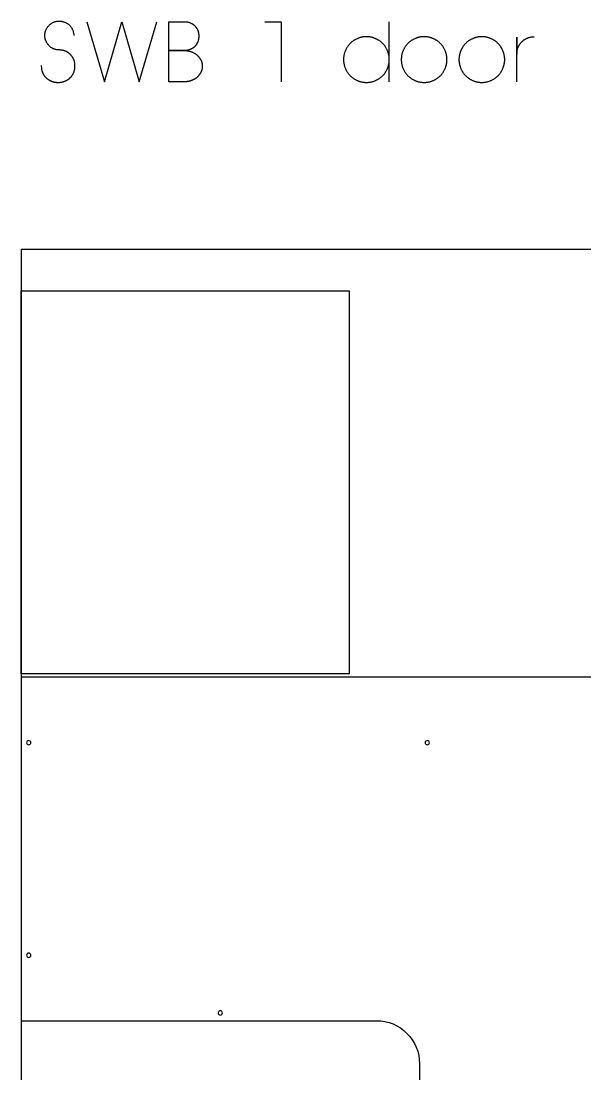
# Model space of a CAD drawing. Extents: x -841 to 5116, y -506 to 2808.
# Drawn here: x 3757 to 4413, y 1480 to 2706 of the extents above; entities that cross this region are included whole.
import ezdxf

# ---------------------------------------------------------------- set-up
doc = ezdxf.new("R2010")
doc.units = 0
for name, color, linetype in [('DEFAULT_LAYER', 1, 'CONTINUOUS'), ('LAYER_1', 18, 'CONTINUOUS'), ('T5_LOGOLAYER_21', 18, 'CONTINUOUS')]:
    doc.layers.add(name, color=color, linetype=linetype)

msp = doc.modelspace()

# ---------------------------------------------------------------- linework, layer by layer
at = {"layer": 'DEFAULT_LAYER'}
msp.add_lwpolyline([(3756.7, 0), (4976.7, 0), (4976.7, 2440), (3756.7, 2440)], close=True, dxfattribs=at)
for points in [[(4656.7, 1942), (3756.7, 1942), (3756.7, 1542), (4170.7, 1542, -0.415208), (4220.7, 1491.8), (4220.7, 1392), (4656.7, 1392)], [(3765.7, 1868.3, 0.414214), (3763.2, 1865.8, 0.414214), (3765.7, 1863.3, 0.414214), (3768.2, 1865.8, 0.414214)], [(4229.7, 1868.3, 0.414214), (4227.2, 1865.8, 0.414214), (4229.7, 1863.3, 0.414214), (4232.2, 1865.8, 0.414214)], [(3765.7, 1620.7, 0.414214), (3763.2, 1618.2, 0.414214), (3765.7, 1615.7, 0.414214), (3768.2, 1618.2, 0.414214)], [(3988.7, 1553.5, 0.414214), (3986.2, 1551, 0.414214), (3988.7, 1548.5, 0.414214), (3991.2, 1551, 0.414214)]]:
    msp.add_lwpolyline(points, format="xyb", close=True, dxfattribs=at)
at = {"layer": 'LAYER_1'}
msp.add_lwpolyline([(4138.7, 1946), (3756.7, 1946), (3756.7, 2392), (4138.7, 2392)], close=True, dxfattribs=at)
at = {"layer": 'T5_LOGOLAYER_21'}
for points in [[(3780.3, 2654.4), (3780.3, 2653.8), (3780.3, 2653.2), (3780.4, 2652.6), (3780.4, 2652), (3780.5, 2651.4), (3780.5, 2650.9), (3780.6, 2650.3), (3780.7, 2649.8), (3780.8, 2649.2), (3781, 2648.7), (3781.1, 2648.2), (3781.3, 2647.7), (3781.4, 2647.2), (3781.6, 2646.7), (3781.8, 2646.3), (3782, 2645.8), (3782.2, 2645.3), (3782.4, 2644.9), (3782.6, 2644.5), (3782.9, 2644), (3783.1, 2643.6), (3783.4, 2643.2), (3783.6, 2642.8), (3783.9, 2642.4), (3784.2, 2642), (3784.5, 2641.7), (3784.8, 2641.3), (3785.1, 2641), (3785.4, 2640.6), (3785.7, 2640.3), (3786.1, 2640), (3786.4, 2639.7), (3786.8, 2639.4), (3787.1, 2639.1), (3787.5, 2638.8), (3787.9, 2638.5), (3788.2, 2638.3), (3788.6, 2638), (3789, 2637.8), (3789.4, 2637.5), (3789.8, 2637.3), (3790.2, 2637.1), (3790.6, 2636.9), (3791, 2636.7), (3791.4, 2636.5), (3791.8, 2636.3), (3792.3, 2636.2), (3792.7, 2636), (3793.1, 2635.8), (3793.6, 2635.7), (3794, 2635.6), (3794.4, 2635.5), (3794.9, 2635.3), (3795.3, 2635.2), (3795.8, 2635.2), (3796.2, 2635.1), (3796.7, 2635), (3797.1, 2634.9), (3797.6, 2634.9), (3798.1, 2634.8), (3798.5, 2634.8), (3799, 2634.8), (3799.4, 2634.8), (3799.9, 2634.8), (3800.4, 2634.8), (3800.8, 2634.8), (3801.3, 2634.8), (3801.7, 2634.8), (3802.2, 2634.9), (3802.6, 2634.9), (3803.1, 2635), (3803.5, 2635.1), (3804, 2635.2), (3804.4, 2635.2), (3804.9, 2635.3), (3805.3, 2635.5), (3805.8, 2635.6), (3806.2, 2635.7), (3806.7, 2635.8), (3807.1, 2636), (3807.5, 2636.2), (3807.9, 2636.3), (3808.4, 2636.5), (3808.8, 2636.7), (3809.2, 2636.9), (3809.6, 2637.1), (3810, 2637.3), (3810.4, 2637.5), (3810.8, 2637.8), (3811.2, 2638), (3811.6, 2638.3), (3811.9, 2638.5), (3812.3, 2638.8), (3812.7, 2639.1), (3813, 2639.4), (3813.4, 2639.7), (3813.7, 2640), (3814, 2640.3), (3814.4, 2640.6), (3814.7, 2641), (3815, 2641.3), (3815.3, 2641.7), (3815.6, 2642), (3815.9, 2642.4), (3816.2, 2642.8), (3816.4, 2643.2), (3816.7, 2643.6), (3816.9, 2644), (3817.2, 2644.5), (3817.4, 2644.9), (3817.6, 2645.3), (3817.8, 2645.8), (3818, 2646.3), (3818.2, 2646.7), (3818.4, 2647.2), (3818.5, 2647.7), (3818.7, 2648.2), (3818.8, 2648.7), (3818.9, 2649.2), (3819.1, 2649.8), (3819.2, 2650.3), (3819.2, 2650.9), (3819.3, 2651.4), (3819.4, 2652), (3819.4, 2652.6), (3819.5, 2653.2), (3819.5, 2653.8), (3819.5, 2654.4), (3819.5, 2654.8), (3819.5, 2655.3), (3819.4, 2655.8), (3819.4, 2656.2), (3819.4, 2656.7), (3819.3, 2657.1), (3819.2, 2657.6), (3819.1, 2658), (3819, 2658.5), (3818.9, 2658.9), (3818.8, 2659.4), (3818.7, 2659.8), (3818.5, 2660.2), (3818.4, 2660.6), (3818.2, 2661), (3818.1, 2661.5), (3817.9, 2661.9), (3817.7, 2662.3), (3817.5, 2662.7), (3817.3, 2663.1), (3817.1, 2663.4), (3816.9, 2663.8), (3816.6, 2664.2), (3816.4, 2664.6), (3816.1, 2664.9), (3815.9, 2665.3), (3815.6, 2665.6), (3815.3, 2666), (3815.1, 2666.3), (3814.8, 2666.6), (3814.5, 2666.9), (3814.2, 2667.2), (3813.9, 2667.6), (3813.5, 2667.9), (3813.2, 2668.1), (3812.9, 2668.4), (3812.5, 2668.7), (3812.2, 2669), (3811.8, 2669.2), (3811.5, 2669.5), (3811.1, 2669.7), (3810.7, 2669.9), (3810.4, 2670.2), (3810, 2670.4), (3809.6, 2670.6), (3809.2, 2670.8), (3808.8, 2671), (3808.4, 2671.1), (3808, 2671.3), (3807.6, 2671.5), (3807.1, 2671.6), (3806.7, 2671.8), (3806.3, 2671.9), (3805.8, 2672), (3805.4, 2672.1), (3805, 2672.2), (3804.5, 2672.3), (3804.1, 2672.4), (3803.6, 2672.4), (3803.2, 2672.5), (3802.7, 2672.5), (3802.2, 2672.5), (3801.8, 2672.6), (3801.3, 2672.6), (3800.6, 2672.6), (3799.9, 2672.6), (3799.2, 2672.7), (3798.6, 2672.8), (3797.9, 2672.9), (3797.3, 2673), (3796.7, 2673.2), (3796, 2673.4), (3795.4, 2673.6), (3794.9, 2673.8), (3794.3, 2674), (3793.7, 2674.3), (3793.2, 2674.6), (3792.6, 2674.9), (3792.1, 2675.2), (3791.6, 2675.6), (3791.1, 2675.9), (3790.7, 2676.3), (3790.2, 2676.7), (3789.8, 2677.1), (3789.3, 2677.5), (3788.9, 2677.9), (3788.5, 2678.4), (3788.1, 2678.9), (3787.8, 2679.3), (3787.4, 2679.8), (3787.1, 2680.3), (3786.8, 2680.8), (3786.5, 2681.3), (3786.2, 2681.9), (3786, 2682.4), (3785.8, 2682.9), (3785.5, 2683.5), (3785.3, 2684.1), (3785.2, 2684.6), (3785, 2685.2), (3784.9, 2685.8), (3784.7, 2686.4), (3784.6, 2686.9), (3784.6, 2687.5), (3784.5, 2688.1), (3784.5, 2688.7), (3784.4, 2689.3), (3784.4, 2689.9), (3784.5, 2690.5), (3784.5, 2691.1), (3784.6, 2691.7), (3784.7, 2692.3), (3784.8, 2692.9), (3784.9, 2693.5), (3785.1, 2694.1), (3785.3, 2694.7), (3785.5, 2695.3), (3785.7, 2695.8), (3786, 2696.4), (3786.2, 2697), (3786.6, 2697.6), (3786.9, 2698.1), (3787.2, 2698.7), (3787.6, 2699.2), (3788, 2699.7), (3788.5, 2700.3), (3788.9, 2700.8), (3789.4, 2701.3), (3789.9, 2701.8), (3790.4, 2702.2), (3790.9, 2702.6), (3791.5, 2703), (3792, 2703.4), (3792.5, 2703.8), (3793.1, 2704.1), (3793.7, 2704.4), (3794.2, 2704.7), (3794.8, 2704.9), (3795.4, 2705.2), (3796, 2705.4), (3796.6, 2705.6), (3797.2, 2705.7), (3797.8, 2705.9), (3798.3, 2706), (3798.9, 2706.1), (3799.5, 2706.1), (3800.1, 2706.2), (3800.7, 2706.2), (3801.3, 2706.2), (3801.9, 2706.2), (3802.5, 2706.2), (3803.1, 2706.1), (3803.7, 2706), (3804.3, 2705.9), (3804.9, 2705.8), (3805.5, 2705.7), (3806, 2705.5), (3806.6, 2705.3), (3807.2, 2705.1), (3807.7, 2704.9), (3808.3, 2704.7), (3808.8, 2704.4), (3809.3, 2704.1), (3809.8, 2703.9), (3810.4, 2703.5), (3810.9, 2703.2), (3811.3, 2702.9), (3811.8, 2702.5), (3812.3, 2702.1), (3812.7, 2701.7), (3813.2, 2701.3), (3813.6, 2700.9), (3814, 2700.5), (3814.4, 2700), (3814.7, 2699.5), (3815.1, 2699), (3815.4, 2698.5), (3815.8, 2698), (3816.1, 2697.5), (3816.4, 2696.9), (3816.6, 2696.4), (3816.9, 2695.8), (3817.1, 2695.2), (3817.3, 2694.6), (3817.5, 2694), (3817.6, 2693.4), (3817.8, 2692.7), (3817.9, 2692.1), (3818, 2691.4), (3818, 2690.8), (3818.1, 2690.1), (3818.1, 2689.4)], [(3833.5, 2705.5), (3853.8, 2635.5), (3874.1, 2705.5), (3894.4, 2635.5), (3914.7, 2705.5)], [(4040.6, 2705.5), (4059.5, 2705.5), (4059.5, 2635.5)], [(4185.5, 2635.5), (4185.5, 2661.4), (4185.5, 2662.1), (4185.5, 2662.7), (4185.4, 2663.4), (4185.4, 2664.1), (4185.3, 2664.8), (4185.2, 2665.4), (4185.1, 2666.1), (4185, 2666.7), (4184.8, 2667.4), (4184.7, 2668), (4184.5, 2668.7), (4184.3, 2669.3), (4184.1, 2669.9), (4183.9, 2670.5), (4183.7, 2671.1), (4183.4, 2671.7), (4183.1, 2672.3), (4182.9, 2672.9), (4182.6, 2673.5), (4182.3, 2674), (4182, 2674.6), (4181.6, 2675.2), (4181.3, 2675.7), (4181, 2676.2), (4180.6, 2676.8), (4180.2, 2677.3), (4179.8, 2677.8), (4179.4, 2678.3), (4179, 2678.8), (4178.6, 2679.3), (4178.2, 2679.7), (4177.7, 2680.2), (4177.3, 2680.6), (4176.8, 2681.1), (4176.3, 2681.5), (4175.8, 2681.9), (4175.3, 2682.3), (4174.8, 2682.7), (4174.3, 2683.1), (4173.8, 2683.4), (4173.2, 2683.8), (4172.7, 2684.1), (4172.1, 2684.4), (4171.6, 2684.8), (4171, 2685.1), (4170.4, 2685.3), (4169.8, 2685.6), (4169.3, 2685.9), (4168.7, 2686.1), (4168, 2686.4), (4167.4, 2686.6), (4166.8, 2686.8), (4166.2, 2687), (4165.5, 2687.1), (4164.9, 2687.3), (4164.3, 2687.4), (4163.6, 2687.6), (4163, 2687.7), (4162.3, 2687.8), (4161.6, 2687.8), (4160.9, 2687.9), (4160.3, 2687.9), (4159.6, 2688), (4158.9, 2688), (4158.2, 2688), (4157.5, 2687.9), (4156.9, 2687.9), (4156.2, 2687.8), (4155.5, 2687.8), (4154.8, 2687.7), (4154.2, 2687.6), (4153.5, 2687.4), (4152.9, 2687.3), (4152.3, 2687.1), (4151.6, 2687), (4151, 2686.8), (4150.4, 2686.6), (4149.8, 2686.4), (4149.1, 2686.1), (4148.5, 2685.9), (4148, 2685.6), (4147.4, 2685.3), (4146.8, 2685.1), (4146.2, 2684.8), (4145.7, 2684.4), (4145.1, 2684.1), (4144.6, 2683.8), (4144, 2683.4), (4143.5, 2683.1), (4143, 2682.7), (4142.5, 2682.3), (4142, 2681.9), (4141.5, 2681.5), (4141, 2681.1), (4140.5, 2680.6), (4140.1, 2680.2), (4139.6, 2679.7), (4139.2, 2679.3), (4138.8, 2678.8), (4138.4, 2678.3), (4138, 2677.8), (4137.6, 2677.3), (4137.2, 2676.8), (4136.8, 2676.2), (4136.5, 2675.7), (4136.2, 2675.2), (4135.8, 2674.6), (4135.5, 2674), (4135.2, 2673.5), (4134.9, 2672.9), (4134.6, 2672.3), (4134.4, 2671.7), (4134.1, 2671.1), (4133.9, 2670.5), (4133.7, 2669.9), (4133.5, 2669.3), (4133.3, 2668.7), (4133.1, 2668), (4133, 2667.4), (4132.8, 2666.7), (4132.7, 2666.1), (4132.6, 2665.4), (4132.5, 2664.8), (4132.4, 2664.1), (4132.4, 2663.4), (4132.3, 2662.7), (4132.3, 2662.1), (4132.3, 2661.4), (4132.3, 2660.7), (4132.3, 2660), (4132.4, 2659.3), (4132.4, 2658.6), (4132.5, 2658), (4132.6, 2657.3), (4132.7, 2656.7), (4132.8, 2656), (4133, 2655.4), (4133.1, 2654.7), (4133.3, 2654.1), (4133.5, 2653.5), (4133.7, 2652.8), (4133.9, 2652.2), (4134.1, 2651.6), (4134.4, 2651), (4134.6, 2650.4), (4134.9, 2649.8), (4135.2, 2649.3), (4135.5, 2648.7), (4135.8, 2648.1), (4136.2, 2647.6), (4136.5, 2647), (4136.8, 2646.5), (4137.2, 2646), (4137.6, 2645.5), (4138, 2644.9), (4138.4, 2644.4), (4138.8, 2644), (4139.2, 2643.5), (4139.6, 2643), (4140.1, 2642.6), (4140.5, 2642.1), (4141, 2641.7), (4141.5, 2641.3), (4142, 2640.8), (4142.5, 2640.4), (4143, 2640.1), (4143.5, 2639.7), (4144, 2639.3), (4144.6, 2639), (4145.1, 2638.6), (4145.7, 2638.3), (4146.2, 2638), (4146.8, 2637.7), (4147.4, 2637.4), (4148, 2637.1), (4148.5, 2636.9), (4149.1, 2636.6), (4149.8, 2636.4), (4150.4, 2636.2), (4151, 2636), (4151.6, 2635.8), (4152.3, 2635.6), (4152.9, 2635.5), (4153.5, 2635.3), (4154.2, 2635.2), (4154.8, 2635.1), (4155.5, 2635), (4156.2, 2634.9), (4156.9, 2634.8), (4157.5, 2634.8), (4158.2, 2634.8), (4158.9, 2634.8), (4159.6, 2634.8), (4160.3, 2634.8), (4160.9, 2634.8), (4161.6, 2634.9), (4162.3, 2635), (4163, 2635.1), (4163.6, 2635.2), (4164.3, 2635.3), (4164.9, 2635.5), (4165.5, 2635.6), (4166.2, 2635.8), (4166.8, 2636), (4167.4, 2636.2), (4168, 2636.4), (4168.7, 2636.6), (4169.3, 2636.9), (4169.8, 2637.1), (4170.4, 2637.4), (4171, 2637.7), (4171.6, 2638), (4172.1, 2638.3), (4172.7, 2638.6), (4173.2, 2639), (4173.8, 2639.3), (4174.3, 2639.7), (4174.8, 2640.1), (4175.3, 2640.4), (4175.8, 2640.8), (4176.3, 2641.3), (4176.8, 2641.7), (4177.3, 2642.1), (4177.7, 2642.6), (4178.2, 2643), (4178.6, 2643.5), (4179, 2644), (4179.4, 2644.4), (4179.8, 2644.9), (4180.2, 2645.5), (4180.6, 2646), (4181, 2646.5), (4181.3, 2647), (4181.6, 2647.6), (4182, 2648.1), (4182.3, 2648.7), (4182.6, 2649.3), (4182.9, 2649.8), (4183.1, 2650.4), (4183.4, 2651), (4183.7, 2651.6), (4183.9, 2652.2), (4184.1, 2652.8), (4184.3, 2653.5), (4184.5, 2654.1), (4184.7, 2654.7), (4184.8, 2655.4), (4185, 2656), (4185.1, 2656.7), (4185.2, 2657.3), (4185.3, 2658), (4185.4, 2658.6), (4185.4, 2659.3), (4185.5, 2660), (4185.5, 2660.7), (4185.5, 2661.4), (4185.5, 2705.5)], [(4333.9, 2635.5), (4333.9, 2687.3), (4333.9, 2667.7), (4333.9, 2668.2), (4333.9, 2668.7), (4334, 2669.2), (4334, 2669.7), (4334.1, 2670.3), (4334.1, 2670.8), (4334.2, 2671.3), (4334.3, 2671.8), (4334.4, 2672.3), (4334.5, 2672.7), (4334.7, 2673.2), (4334.8, 2673.7), (4335, 2674.2), (4335.1, 2674.7), (4335.3, 2675.1), (4335.5, 2675.6), (4335.7, 2676), (4335.9, 2676.5), (4336.1, 2676.9), (4336.3, 2677.4), (4336.6, 2677.8), (4336.8, 2678.2), (4337.1, 2678.6), (4337.3, 2679), (4337.6, 2679.4), (4337.9, 2679.8), (4338.2, 2680.2), (4338.5, 2680.6), (4338.8, 2681), (4339.2, 2681.3), (4339.5, 2681.7), (4339.8, 2682), (4340.2, 2682.4), (4340.5, 2682.7), (4340.9, 2683), (4341.3, 2683.4), (4341.6, 2683.7), (4342, 2684), (4342.4, 2684.2), (4342.8, 2684.5), (4343.2, 2684.8), (4343.7, 2685), (4344.1, 2685.3), (4344.5, 2685.5), (4344.9, 2685.8), (4345.4, 2686), (4345.8, 2686.2), (4346.3, 2686.4), (4346.7, 2686.6), (4347.2, 2686.8), (4347.7, 2686.9), (4348.2, 2687.1), (4348.6, 2687.2), (4349.1, 2687.3), (4349.6, 2687.5), (4350.1, 2687.6), (4350.6, 2687.7), (4351.1, 2687.7), (4351.6, 2687.8), (4352.1, 2687.9), (4352.6, 2687.9), (4353.2, 2687.9), (4353.7, 2688), (4354.2, 2688)]]:
    msp.add_lwpolyline(points, dxfattribs=at)
for points in [[(3928.7, 2635.5), (3928.7, 2705.5), (3946.9, 2705.5), (3947.4, 2705.5), (3947.9, 2705.4), (3948.4, 2705.4), (3948.9, 2705.4), (3949.4, 2705.3), (3949.9, 2705.3), (3950.4, 2705.2), (3950.8, 2705.1), (3951.3, 2705), (3951.7, 2704.9), (3952.2, 2704.8), (3952.6, 2704.6), (3953, 2704.5), (3953.4, 2704.4), (3953.8, 2704.2), (3954.2, 2704), (3954.6, 2703.8), (3955, 2703.7), (3955.4, 2703.5), (3955.8, 2703.3), (3956.1, 2703.1), (3956.5, 2702.8), (3956.8, 2702.6), (3957.1, 2702.4), (3957.5, 2702.1), (3957.8, 2701.9), (3958.1, 2701.6), (3958.4, 2701.3), (3958.7, 2701.1), (3959, 2700.8), (3959.2, 2700.5), (3959.5, 2700.2), (3959.8, 2699.9), (3960, 2699.6), (3960.2, 2699.3), (3960.5, 2699), (3960.7, 2698.7), (3960.9, 2698.3), (3961.1, 2698), (3961.3, 2697.7), (3961.5, 2697.3), (3961.7, 2697), (3961.9, 2696.6), (3962.1, 2696.3), (3962.2, 2695.9), (3962.4, 2695.6), (3962.5, 2695.2), (3962.6, 2694.8), (3962.8, 2694.5), (3962.9, 2694.1), (3963, 2693.7), (3963.1, 2693.3), (3963.2, 2693), (3963.3, 2692.6), (3963.4, 2692.2), (3963.4, 2691.8), (3963.5, 2691.4), (3963.5, 2691), (3963.6, 2690.6), (3963.6, 2690.2), (3963.7, 2689.8), (3963.7, 2689.5), (3963.7, 2689.1), (3963.7, 2688.7), (3963.7, 2688.3), (3963.7, 2687.9), (3963.7, 2687.5), (3963.6, 2687.1), (3963.6, 2686.7), (3963.5, 2686.3), (3963.5, 2685.9), (3963.4, 2685.5), (3963.4, 2685.1), (3963.3, 2684.8), (3963.2, 2684.4), (3963.1, 2684), (3963, 2683.6), (3962.9, 2683.2), (3962.8, 2682.9), (3962.6, 2682.5), (3962.5, 2682.1), (3962.4, 2681.8), (3962.2, 2681.4), (3962.1, 2681.1), (3961.9, 2680.7), (3961.7, 2680.3), (3961.5, 2680), (3961.3, 2679.7), (3961.1, 2679.3), (3960.9, 2679), (3960.7, 2678.7), (3960.5, 2678.3), (3960.2, 2678), (3960, 2677.7), (3959.8, 2677.4), (3959.5, 2677.1), (3959.2, 2676.8), (3959, 2676.5), (3958.7, 2676.3), (3958.4, 2676), (3958.1, 2675.7), (3957.8, 2675.5), (3957.5, 2675.2), (3957.1, 2675), (3956.8, 2674.7), (3956.5, 2674.5), (3956.1, 2674.3), (3955.8, 2674.1), (3955.4, 2673.9), (3955, 2673.7), (3954.6, 2673.5), (3954.2, 2673.3), (3953.8, 2673.1), (3953.4, 2673), (3953, 2672.8), (3952.6, 2672.7), (3952.2, 2672.6), (3951.7, 2672.5), (3951.3, 2672.3), (3950.8, 2672.2), (3950.4, 2672.2), (3949.9, 2672.1), (3949.4, 2672), (3948.9, 2672), (3948.4, 2671.9), (3947.9, 2671.9), (3947.4, 2671.9), (3946.9, 2671.9), (3928.7, 2671.9), (3946.9, 2671.9), (3947.4, 2671.9), (3948, 2671.8), (3948.5, 2671.8), (3949, 2671.8), (3949.6, 2671.7), (3950.1, 2671.7), (3950.6, 2671.6), (3951.1, 2671.5), (3951.6, 2671.4), (3952.1, 2671.3), (3952.6, 2671.2), (3953.1, 2671.1), (3953.6, 2670.9), (3954.1, 2670.8), (3954.6, 2670.6), (3955, 2670.4), (3955.5, 2670.3), (3956, 2670.1), (3956.4, 2669.9), (3956.9, 2669.7), (3957.3, 2669.5), (3957.7, 2669.2), (3958.2, 2669), (3958.6, 2668.8), (3959, 2668.5), (3959.4, 2668.3), (3959.8, 2668), (3960.2, 2667.7), (3960.6, 2667.4), (3960.9, 2667.1), (3961.3, 2666.8), (3961.7, 2666.5), (3962, 2666.2), (3962.4, 2665.9), (3962.7, 2665.6), (3963, 2665.2), (3963.3, 2664.9), (3963.6, 2664.6), (3963.9, 2664.2), (3964.2, 2663.8), (3964.5, 2663.5), (3964.8, 2663.1), (3965, 2662.7), (3965.3, 2662.3), (3965.5, 2662), (3965.7, 2661.6), (3966, 2661.2), (3966.2, 2660.8), (3966.3, 2660.3), (3966.5, 2659.9), (3966.7, 2659.5), (3966.9, 2659.1), (3967, 2658.7), (3967.1, 2658.2), (3967.3, 2657.8), (3967.4, 2657.3), (3967.5, 2656.9), (3967.6, 2656.4), (3967.6, 2656), (3967.7, 2655.5), (3967.7, 2655.1), (3967.8, 2654.6), (3967.8, 2654.1), (3967.8, 2653.7), (3967.8, 2653.2), (3967.8, 2652.7), (3967.7, 2652.3), (3967.7, 2651.8), (3967.6, 2651.4), (3967.6, 2650.9), (3967.5, 2650.4), (3967.4, 2650), (3967.3, 2649.6), (3967.1, 2649.1), (3967, 2648.7), (3966.9, 2648.3), (3966.7, 2647.8), (3966.5, 2647.4), (3966.3, 2647), (3966.2, 2646.6), (3966, 2646.2), (3965.7, 2645.8), (3965.5, 2645.4), (3965.3, 2645), (3965, 2644.6), (3964.8, 2644.2), (3964.5, 2643.9), (3964.2, 2643.5), (3963.9, 2643.1), (3963.6, 2642.8), (3963.3, 2642.4), (3963, 2642.1), (3962.7, 2641.8), (3962.4, 2641.4), (3962, 2641.1), (3961.7, 2640.8), (3961.3, 2640.5), (3960.9, 2640.2), (3960.6, 2639.9), (3960.2, 2639.6), (3959.8, 2639.4), (3959.4, 2639.1), (3959, 2638.8), (3958.6, 2638.6), (3958.2, 2638.3), (3957.7, 2638.1), (3957.3, 2637.9), (3956.9, 2637.7), (3956.4, 2637.5), (3956, 2637.3), (3955.5, 2637.1), (3955, 2636.9), (3954.6, 2636.7), (3954.1, 2636.6), (3953.6, 2636.4), (3953.1, 2636.3), (3952.6, 2636.2), (3952.1, 2636), (3951.6, 2635.9), (3951.1, 2635.8), (3950.6, 2635.8), (3950.1, 2635.7), (3949.6, 2635.6), (3949, 2635.6), (3948.5, 2635.5), (3948, 2635.5), (3947.4, 2635.5), (3946.9, 2635.5)], [(4226.1, 2634.8), (4226.8, 2634.8), (4227.5, 2634.8), (4228.1, 2634.8), (4228.8, 2634.9), (4229.5, 2635), (4230.2, 2635.1), (4230.8, 2635.2), (4231.5, 2635.3), (4232.1, 2635.5), (4232.7, 2635.6), (4233.4, 2635.8), (4234, 2636), (4234.6, 2636.2), (4235.2, 2636.4), (4235.9, 2636.6), (4236.5, 2636.9), (4237, 2637.1), (4237.6, 2637.4), (4238.2, 2637.7), (4238.8, 2638), (4239.3, 2638.3), (4239.9, 2638.6), (4240.4, 2639), (4241, 2639.3), (4241.5, 2639.7), (4242, 2640.1), (4242.5, 2640.4), (4243, 2640.8), (4243.5, 2641.3), (4244, 2641.7), (4244.5, 2642.1), (4244.9, 2642.6), (4245.4, 2643), (4245.8, 2643.5), (4246.2, 2644), (4246.6, 2644.4), (4247, 2644.9), (4247.4, 2645.5), (4247.8, 2646), (4248.2, 2646.5), (4248.5, 2647), (4248.8, 2647.6), (4249.2, 2648.1), (4249.5, 2648.7), (4249.8, 2649.3), (4250.1, 2649.8), (4250.3, 2650.4), (4250.6, 2651), (4250.9, 2651.6), (4251.1, 2652.2), (4251.3, 2652.8), (4251.5, 2653.5), (4251.7, 2654.1), (4251.9, 2654.7), (4252, 2655.4), (4252.2, 2656), (4252.3, 2656.7), (4252.4, 2657.3), (4252.5, 2658), (4252.6, 2658.6), (4252.6, 2659.3), (4252.7, 2660), (4252.7, 2660.7), (4252.7, 2661.4), (4252.7, 2662.1), (4252.7, 2662.7), (4252.6, 2663.4), (4252.6, 2664.1), (4252.5, 2664.8), (4252.4, 2665.4), (4252.3, 2666.1), (4252.2, 2666.7), (4252, 2667.4), (4251.9, 2668), (4251.7, 2668.7), (4251.5, 2669.3), (4251.3, 2669.9), (4251.1, 2670.5), (4250.9, 2671.1), (4250.6, 2671.7), (4250.3, 2672.3), (4250.1, 2672.9), (4249.8, 2673.5), (4249.5, 2674), (4249.2, 2674.6), (4248.8, 2675.2), (4248.5, 2675.7), (4248.2, 2676.2), (4247.8, 2676.8), (4247.4, 2677.3), (4247, 2677.8), (4246.6, 2678.3), (4246.2, 2678.8), (4245.8, 2679.3), (4245.4, 2679.7), (4244.9, 2680.2), (4244.5, 2680.6), (4244, 2681.1), (4243.5, 2681.5), (4243, 2681.9), (4242.5, 2682.3), (4242, 2682.7), (4241.5, 2683.1), (4241, 2683.4), (4240.4, 2683.8), (4239.9, 2684.1), (4239.3, 2684.4), (4238.8, 2684.8), (4238.2, 2685.1), (4237.6, 2685.3), (4237, 2685.6), (4236.5, 2685.9), (4235.9, 2686.1), (4235.2, 2686.4), (4234.6, 2686.6), (4234, 2686.8), (4233.4, 2687), (4232.7, 2687.1), (4232.1, 2687.3), (4231.5, 2687.4), (4230.8, 2687.6), (4230.2, 2687.7), (4229.5, 2687.8), (4228.8, 2687.8), (4228.1, 2687.9), (4227.5, 2687.9), (4226.8, 2688), (4226.1, 2688), (4225.4, 2688), (4224.7, 2687.9), (4224.1, 2687.9), (4223.4, 2687.8), (4222.7, 2687.8), (4222, 2687.7), (4221.4, 2687.6), (4220.7, 2687.4), (4220.1, 2687.3), (4219.5, 2687.1), (4218.8, 2687), (4218.2, 2686.8), (4217.6, 2686.6), (4217, 2686.4), (4216.3, 2686.1), (4215.7, 2685.9), (4215.2, 2685.6), (4214.6, 2685.3), (4214, 2685.1), (4213.4, 2684.8), (4212.9, 2684.4), (4212.3, 2684.1), (4211.8, 2683.8), (4211.2, 2683.4), (4210.7, 2683.1), (4210.2, 2682.7), (4209.7, 2682.3), (4209.2, 2681.9), (4208.7, 2681.5), (4208.2, 2681.1), (4207.7, 2680.6), (4207.3, 2680.2), (4206.8, 2679.7), (4206.4, 2679.3), (4206, 2678.8), (4205.6, 2678.3), (4205.2, 2677.8), (4204.8, 2677.3), (4204.4, 2676.8), (4204, 2676.2), (4203.7, 2675.7), (4203.4, 2675.2), (4203, 2674.6), (4202.7, 2674), (4202.4, 2673.5), (4202.1, 2672.9), (4201.8, 2672.3), (4201.6, 2671.7), (4201.3, 2671.1), (4201.1, 2670.5), (4200.9, 2669.9), (4200.7, 2669.3), (4200.5, 2668.7), (4200.3, 2668), (4200.2, 2667.4), (4200, 2666.7), (4199.9, 2666.1), (4199.8, 2665.4), (4199.7, 2664.8), (4199.6, 2664.1), (4199.6, 2663.4), (4199.5, 2662.7), (4199.5, 2662.1), (4199.5, 2661.4), (4199.5, 2660.7), (4199.5, 2660), (4199.6, 2659.3), (4199.6, 2658.6), (4199.7, 2658), (4199.8, 2657.3), (4199.9, 2656.7), (4200, 2656), (4200.2, 2655.4), (4200.3, 2654.7), (4200.5, 2654.1), (4200.7, 2653.5), (4200.9, 2652.8), (4201.1, 2652.2), (4201.3, 2651.6), (4201.6, 2651), (4201.8, 2650.4), (4202.1, 2649.8), (4202.4, 2649.3), (4202.7, 2648.7), (4203, 2648.1), (4203.4, 2647.6), (4203.7, 2647), (4204, 2646.5), (4204.4, 2646), (4204.8, 2645.5), (4205.2, 2644.9), (4205.6, 2644.4), (4206, 2644), (4206.4, 2643.5), (4206.8, 2643), (4207.3, 2642.6), (4207.7, 2642.1), (4208.2, 2641.7), (4208.7, 2641.3), (4209.2, 2640.8), (4209.7, 2640.4), (4210.2, 2640.1), (4210.7, 2639.7), (4211.2, 2639.3), (4211.8, 2639), (4212.3, 2638.6), (4212.9, 2638.3), (4213.4, 2638), (4214, 2637.7), (4214.6, 2637.4), (4215.2, 2637.1), (4215.7, 2636.9), (4216.3, 2636.6), (4217, 2636.4), (4217.6, 2636.2), (4218.2, 2636), (4218.8, 2635.8), (4219.5, 2635.6), (4220.1, 2635.5), (4220.7, 2635.3), (4221.4, 2635.2), (4222, 2635.1), (4222.7, 2635), (4223.4, 2634.9), (4224.1, 2634.8), (4224.7, 2634.8), (4225.4, 2634.8)], [(4293.3, 2634.8), (4294, 2634.8), (4294.7, 2634.8), (4295.3, 2634.8), (4296, 2634.9), (4296.7, 2635), (4297.4, 2635.1), (4298, 2635.2), (4298.7, 2635.3), (4299.3, 2635.5), (4299.9, 2635.6), (4300.6, 2635.8), (4301.2, 2636), (4301.8, 2636.2), (4302.4, 2636.4), (4303.1, 2636.6), (4303.7, 2636.9), (4304.2, 2637.1), (4304.8, 2637.4), (4305.4, 2637.7), (4306, 2638), (4306.5, 2638.3), (4307.1, 2638.6), (4307.6, 2639), (4308.2, 2639.3), (4308.7, 2639.7), (4309.2, 2640.1), (4309.7, 2640.4), (4310.2, 2640.8), (4310.7, 2641.3), (4311.2, 2641.7), (4311.7, 2642.1), (4312.1, 2642.6), (4312.6, 2643), (4313, 2643.5), (4313.4, 2644), (4313.8, 2644.4), (4314.2, 2644.9), (4314.6, 2645.5), (4315, 2646), (4315.4, 2646.5), (4315.7, 2647), (4316, 2647.6), (4316.4, 2648.1), (4316.7, 2648.7), (4317, 2649.3), (4317.3, 2649.8), (4317.5, 2650.4), (4317.8, 2651), (4318.1, 2651.6), (4318.3, 2652.2), (4318.5, 2652.8), (4318.7, 2653.5), (4318.9, 2654.1), (4319.1, 2654.7), (4319.2, 2655.4), (4319.4, 2656), (4319.5, 2656.7), (4319.6, 2657.3), (4319.7, 2658), (4319.8, 2658.6), (4319.8, 2659.3), (4319.9, 2660), (4319.9, 2660.7), (4319.9, 2661.4), (4319.9, 2662.1), (4319.9, 2662.7), (4319.8, 2663.4), (4319.8, 2664.1), (4319.7, 2664.8), (4319.6, 2665.4), (4319.5, 2666.1), (4319.4, 2666.7), (4319.2, 2667.4), (4319.1, 2668), (4318.9, 2668.7), (4318.7, 2669.3), (4318.5, 2669.9), (4318.3, 2670.5), (4318.1, 2671.1), (4317.8, 2671.7), (4317.5, 2672.3), (4317.3, 2672.9), (4317, 2673.5), (4316.7, 2674), (4316.4, 2674.6), (4316, 2675.2), (4315.7, 2675.7), (4315.4, 2676.2), (4315, 2676.8), (4314.6, 2677.3), (4314.2, 2677.8), (4313.8, 2678.3), (4313.4, 2678.8), (4313, 2679.3), (4312.6, 2679.7), (4312.1, 2680.2), (4311.7, 2680.6), (4311.2, 2681.1), (4310.7, 2681.5), (4310.2, 2681.9), (4309.7, 2682.3), (4309.2, 2682.7), (4308.7, 2683.1), (4308.2, 2683.4), (4307.6, 2683.8), (4307.1, 2684.1), (4306.5, 2684.4), (4306, 2684.8), (4305.4, 2685.1), (4304.8, 2685.3), (4304.2, 2685.6), (4303.7, 2685.9), (4303.1, 2686.1), (4302.4, 2686.4), (4301.8, 2686.6), (4301.2, 2686.8), (4300.6, 2687), (4299.9, 2687.1), (4299.3, 2687.3), (4298.7, 2687.4), (4298, 2687.6), (4297.4, 2687.7), (4296.7, 2687.8), (4296, 2687.8), (4295.3, 2687.9), (4294.7, 2687.9), (4294, 2688), (4293.3, 2688), (4292.6, 2688), (4291.9, 2687.9), (4291.3, 2687.9), (4290.6, 2687.8), (4289.9, 2687.8), (4289.2, 2687.7), (4288.6, 2687.6), (4287.9, 2687.4), (4287.3, 2687.3), (4286.7, 2687.1), (4286, 2687), (4285.4, 2686.8), (4284.8, 2686.6), (4284.2, 2686.4), (4283.5, 2686.1), (4282.9, 2685.9), (4282.4, 2685.6), (4281.8, 2685.3), (4281.2, 2685.1), (4280.6, 2684.8), (4280.1, 2684.4), (4279.5, 2684.1), (4279, 2683.8), (4278.4, 2683.4), (4277.9, 2683.1), (4277.4, 2682.7), (4276.9, 2682.3), (4276.4, 2681.9), (4275.9, 2681.5), (4275.4, 2681.1), (4274.9, 2680.6), (4274.5, 2680.2), (4274, 2679.7), (4273.6, 2679.3), (4273.2, 2678.8), (4272.8, 2678.3), (4272.4, 2677.8), (4272, 2677.3), (4271.6, 2676.8), (4271.2, 2676.2), (4270.9, 2675.7), (4270.6, 2675.2), (4270.2, 2674.6), (4269.9, 2674), (4269.6, 2673.5), (4269.3, 2672.9), (4269, 2672.3), (4268.8, 2671.7), (4268.5, 2671.1), (4268.3, 2670.5), (4268.1, 2669.9), (4267.9, 2669.3), (4267.7, 2668.7), (4267.5, 2668), (4267.4, 2667.4), (4267.2, 2666.7), (4267.1, 2666.1), (4267, 2665.4), (4266.9, 2664.8), (4266.8, 2664.1), (4266.8, 2663.4), (4266.7, 2662.7), (4266.7, 2662.1), (4266.7, 2661.4), (4266.7, 2660.7), (4266.7, 2660), (4266.8, 2659.3), (4266.8, 2658.6), (4266.9, 2658), (4267, 2657.3), (4267.1, 2656.7), (4267.2, 2656), (4267.4, 2655.4), (4267.5, 2654.7), (4267.7, 2654.1), (4267.9, 2653.5), (4268.1, 2652.8), (4268.3, 2652.2), (4268.5, 2651.6), (4268.8, 2651), (4269, 2650.4), (4269.3, 2649.8), (4269.6, 2649.3), (4269.9, 2648.7), (4270.2, 2648.1), (4270.6, 2647.6), (4270.9, 2647), (4271.2, 2646.5), (4271.6, 2646), (4272, 2645.5), (4272.4, 2644.9), (4272.8, 2644.4), (4273.2, 2644), (4273.6, 2643.5), (4274, 2643), (4274.5, 2642.6), (4274.9, 2642.1), (4275.4, 2641.7), (4275.9, 2641.3), (4276.4, 2640.8), (4276.9, 2640.4), (4277.4, 2640.1), (4277.9, 2639.7), (4278.4, 2639.3), (4279, 2639), (4279.5, 2638.6), (4280.1, 2638.3), (4280.6, 2638), (4281.2, 2637.7), (4281.8, 2637.4), (4282.4, 2637.1), (4282.9, 2636.9), (4283.5, 2636.6), (4284.2, 2636.4), (4284.8, 2636.2), (4285.4, 2636), (4286, 2635.8), (4286.7, 2635.6), (4287.3, 2635.5), (4287.9, 2635.3), (4288.6, 2635.2), (4289.2, 2635.1), (4289.9, 2635), (4290.6, 2634.9), (4291.3, 2634.8), (4291.9, 2634.8), (4292.6, 2634.8)]]:
    msp.add_lwpolyline(points, close=True, dxfattribs=at)

doc.saveas('drawing.dxf')
